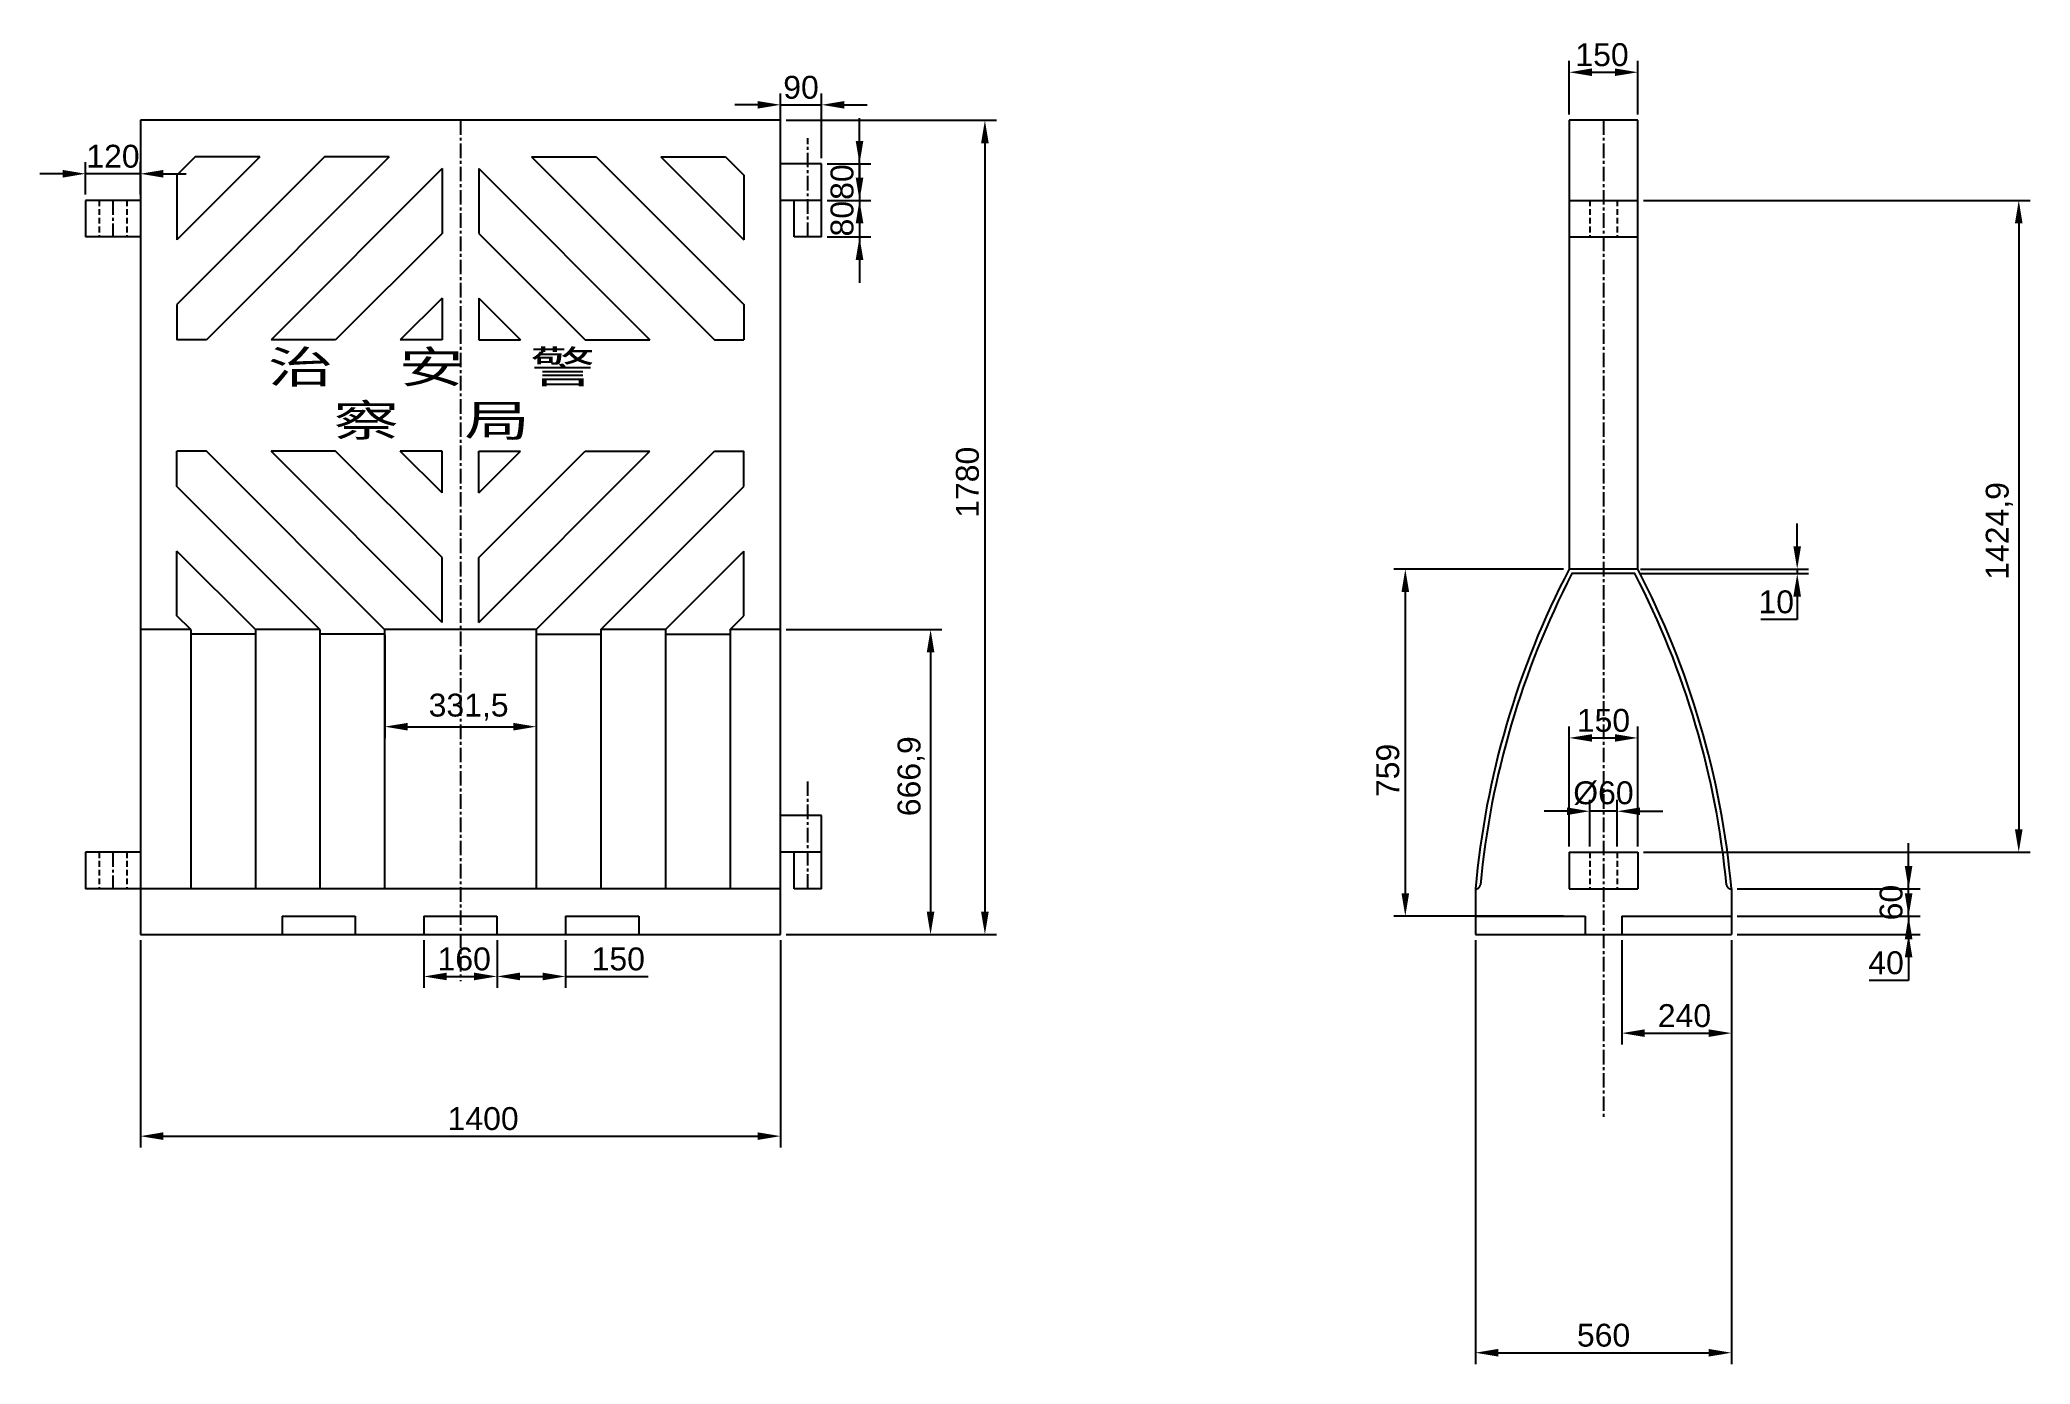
# Model space of a CAD drawing. Header units: millimetres. Extents: x 1037 to 5390, y 964 to 3859.
import ezdxf

# ---------------------------------------------------------------- set-up
doc = ezdxf.new("R2010")
doc.units = ezdxf.units.MM
doc.linetypes.add('CENTER', pattern=[50.8, 31.75, -6.35, 6.35, -6.35])
doc.linetypes.add('DASHED', pattern=[19.05, 12.7, -6.35])
for name, color, linetype in [('标注', 3, 'Continuous'), ('点画线', 2, 'CENTER'), ('虚线', 1, 'DASHED')]:
    doc.layers.add(name, color=color, linetype=linetype)
doc.styles.get("Standard").update_dxf_attribs({"font": 'arial.ttf'})
doc.dimstyles.new('自用', dxfattribs={"dimscale": 20, "dimtxt": 2.5, "dimasz": 2.5, "dimexe": 1.25, "dimexo": 0.625, "dimtad": 1, "dimtoh": 1, "dimdec": 1, "dimtxsty": 'Standard', "dimcen": 2.5, "dimadec": 0, "dimazin": 0, "dimtfac": 1, "dimtdec": 1, "dimtmove": 0, "dimatfit": 3, "dimfxl": 0, "dimarcsym": 0})

# ---------------------------------------------------------------- blocks, each defined once
blk = doc.blocks.new('*D4')
at = {"layer": 'Defpoints', "color": 0, "transparency": 16777216}
for p in [(4531.7, 3508.3), (4531.7, 2083.3), (5365.1, 2083.3)]:
    blk.add_point(p, dxfattribs=at)
at = {"layer": '标注', "color": 0, "lineweight": -2, "transparency": 16777216}
for p, q in [((4544.2, 3508.3), (5390.1, 3508.3)), ((5365.1, 3458.3), (5365.1, 2133.3)), ((4544.2, 2083.3), (5390.1, 2083.3))]:
    blk.add_line(p, q, dxfattribs=at)
at = {"layer": '标注', "color": 0, "transparency": 16777216}
for points in [[(5356.8, 3458.3), (5373.4, 3458.3), (5365.1, 3508.3)], [(5356.8, 2133.3), (5373.4, 2133.3), (5365.1, 2083.3)]]:
    blk.add_solid(points, dxfattribs=at)
at = {"layer": '标注', "color": 0, "transparency": 16777216, "insert": (5322.6, 2785.7), "char_height": 50, "attachment_point": 5, "rotation": 90}
blk.add_mtext('1424,9', dxfattribs=at)
blk = doc.blocks.new('*D6')
at = {"layer": 'Defpoints', "color": 0, "transparency": 16777216}
for p in [(4176.7, 1903.3), (4736.7, 1903.3), (4736.7, 989.3)]:
    blk.add_point(p, dxfattribs=at)
at = {"layer": '标注', "color": 0, "lineweight": -2, "transparency": 16777216}
for p, q in [((4176.7, 1890.8), (4176.7, 964.3)), ((4736.7, 1890.8), (4736.7, 964.3)), ((4226.7, 989.3), (4686.7, 989.3))]:
    blk.add_line(p, q, dxfattribs=at)
at = {"layer": '标注', "color": 0, "transparency": 16777216}
for points in [[(4226.7, 997.6), (4226.7, 980.9), (4176.7, 989.3)], [(4686.7, 997.6), (4686.7, 980.9), (4736.7, 989.3)]]:
    blk.add_solid(points, dxfattribs=at)
at = {"layer": '标注', "color": 0, "transparency": 16777216, "insert": (4457, 1027.3), "char_height": 50, "attachment_point": 5}
blk.add_mtext('560', dxfattribs=at)
blk = doc.blocks.new('*D9')
at = {"layer": 'Defpoints', "color": 0, "transparency": 16777216}
for p in [(4426.7, 2173), (4426.7, 2083.3), (4486.7, 2083.3)]:
    blk.add_point(p, dxfattribs=at)
at = {"layer": '标注', "color": 0, "lineweight": -2, "transparency": 16777216}
for p, q in [((4426.7, 2095.8), (4426.7, 2198)), ((4486.7, 2095.8), (4486.7, 2198)), ((4376.7, 2173), (4326.7, 2173)), ((4486.7, 2173), (4426.7, 2173)), ((4536.7, 2173), (4586.7, 2173))]:
    blk.add_line(p, q, dxfattribs=at)
at = {"layer": '标注', "color": 0, "transparency": 16777216}
for points in [[(4376.7, 2181.3), (4376.7, 2164.6), (4426.7, 2173)], [(4536.7, 2181.3), (4536.7, 2164.6), (4486.7, 2173)]]:
    blk.add_solid(points, dxfattribs=at)
at = {"layer": '标注', "color": 0, "transparency": 16777216, "insert": (4456.7, 2212.4), "char_height": 50, "attachment_point": 5}
blk.add_mtext('%%C60', dxfattribs=at)
blk = doc.blocks.new('*D10')
at = {"layer": 'Defpoints', "color": 0, "transparency": 16777216}
for p in [(4736.7, 1943.3), (5124.1, 1943.3), (4736.7, 1903.3)]:
    blk.add_point(p, dxfattribs=at)
at = {"layer": '标注', "color": 0, "lineweight": -2, "transparency": 16777216}
for p, q in [((5124.1, 1993.3), (5124.1, 2043.3)), ((4749.2, 1943.3), (5149.1, 1943.3)), ((5124.1, 1943.3), (5124.1, 1903.3)), ((4749.2, 1903.3), (5149.1, 1903.3)), ((5124.1, 1853.3), (5124.1, 1803.3)), ((5124.1, 1803.3), (5038.2, 1803.3))]:
    blk.add_line(p, q, dxfattribs=at)
at = {"layer": '标注', "color": 0, "transparency": 16777216}
for points in [[(5115.8, 1993.3), (5132.5, 1993.3), (5124.1, 1943.3)], [(5115.8, 1853.3), (5132.5, 1853.3), (5124.1, 1903.3)]]:
    blk.add_solid(points, dxfattribs=at)
at = {"layer": '标注', "color": 0, "transparency": 16777216, "insert": (5074.9, 1841.4), "char_height": 50, "attachment_point": 5}
blk.add_mtext('40', dxfattribs=at)
blk = doc.blocks.new('*D12')
at = {"layer": 'Defpoints', "color": 0, "transparency": 16777216}
for p in [(4736.7, 2003.3), (5124.1, 2003.3), (4736.7, 1943.3)]:
    blk.add_point(p, dxfattribs=at)
at = {"layer": '标注', "color": 0, "lineweight": -2, "transparency": 16777216}
for p, q in [((5124.1, 2053.3), (5124.1, 2103.3)), ((4749.2, 2003.3), (5149.1, 2003.3)), ((5124.1, 1943.3), (5124.1, 2003.3)), ((4749.2, 1943.3), (5149.1, 1943.3)), ((5124.1, 1893.3), (5124.1, 1843.3))]:
    blk.add_line(p, q, dxfattribs=at)
at = {"layer": '标注', "color": 0, "transparency": 16777216}
for points in [[(5115.8, 2053.3), (5132.5, 2053.3), (5124.1, 2003.3)], [(5115.8, 1893.3), (5132.5, 1893.3), (5124.1, 1943.3)]]:
    blk.add_solid(points, dxfattribs=at)
at = {"layer": '标注', "color": 0, "transparency": 16777216, "insert": (5086.1, 1973.3), "char_height": 50, "attachment_point": 5, "rotation": 90}
blk.add_mtext('60', dxfattribs=at)
blk = doc.blocks.new('*D13')
at = {"layer": 'Defpoints', "color": 0, "transparency": 16777216}
for p in [(4531.7, 2333.2), (4381.7, 2083.3), (4531.7, 2083.3)]:
    blk.add_point(p, dxfattribs=at)
at = {"layer": '标注', "color": 0, "lineweight": -2, "transparency": 16777216}
for p, q in [((4381.7, 2095.8), (4381.7, 2358.2)), ((4531.7, 2095.8), (4531.7, 2358.2)), ((4431.7, 2333.2), (4481.7, 2333.2))]:
    blk.add_line(p, q, dxfattribs=at)
at = {"layer": '标注', "color": 0, "transparency": 16777216}
for points in [[(4431.7, 2341.5), (4431.7, 2324.9), (4381.7, 2333.2)], [(4481.7, 2341.5), (4481.7, 2324.9), (4531.7, 2333.2)]]:
    blk.add_solid(points, dxfattribs=at)
at = {"layer": '标注', "color": 0, "transparency": 16777216, "insert": (4456.7, 2371.2), "char_height": 50, "attachment_point": 5}
blk.add_mtext('150', dxfattribs=at)
blk = doc.blocks.new('*D14')
at = {"layer": 'Defpoints', "color": 0, "transparency": 16777216}
for p in [(4496.7, 1903.3), (4736.7, 1903.3), (4736.7, 1687.9)]:
    blk.add_point(p, dxfattribs=at)
at = {"layer": '标注', "color": 0, "lineweight": -2, "transparency": 16777216}
for p, q in [((4496.7, 1890.8), (4496.7, 1662.9)), ((4736.7, 1890.8), (4736.7, 1662.9)), ((4546.7, 1687.9), (4686.7, 1687.9))]:
    blk.add_line(p, q, dxfattribs=at)
at = {"layer": '标注', "color": 0, "transparency": 16777216}
for points in [[(4546.7, 1696.2), (4546.7, 1679.6), (4496.7, 1687.9)], [(4686.7, 1696.2), (4686.7, 1679.6), (4736.7, 1687.9)]]:
    blk.add_solid(points, dxfattribs=at)
at = {"layer": '标注', "color": 0, "transparency": 16777216, "insert": (4633.9, 1725.9), "char_height": 50, "attachment_point": 5}
blk.add_mtext('240', dxfattribs=at)
blk = doc.blocks.new('*D15')
at = {"layer": 'Defpoints', "color": 0, "transparency": 16777216}
for p in [(4531.7, 3788.4), (4381.7, 3683.3), (4531.7, 3683.3)]:
    blk.add_point(p, dxfattribs=at)
at = {"layer": '标注', "color": 0, "lineweight": -2, "transparency": 16777216}
for p, q in [((4381.7, 3695.8), (4381.7, 3813.4)), ((4431.7, 3788.4), (4481.7, 3788.4)), ((4531.7, 3695.8), (4531.7, 3813.4))]:
    blk.add_line(p, q, dxfattribs=at)
at = {"layer": '标注', "color": 0, "transparency": 16777216}
for points in [[(4431.7, 3796.8), (4431.7, 3780.1), (4381.7, 3788.4)], [(4481.7, 3796.8), (4481.7, 3780.1), (4531.7, 3788.4)]]:
    blk.add_solid(points, dxfattribs=at)
at = {"layer": '标注', "color": 0, "transparency": 16777216, "insert": (4453.6, 3826.5), "char_height": 50, "attachment_point": 5}
blk.add_mtext('150', dxfattribs=at)
blk = doc.blocks.new('*D16')
at = {"layer": 'Defpoints', "color": 0, "transparency": 16777216}
for p in [(4381.7, 2702.3), (4023.3, 1943.3), (4381.7, 1943.3)]:
    blk.add_point(p, dxfattribs=at)
at = {"layer": '标注', "color": 0, "lineweight": -2, "transparency": 16777216}
for p, q in [((4369.2, 2702.3), (3998.3, 2702.3)), ((4023.3, 2652.3), (4023.3, 1993.3)), ((4369.2, 1943.3), (3998.3, 1943.3))]:
    blk.add_line(p, q, dxfattribs=at)
at = {"layer": '标注', "color": 0, "transparency": 16777216}
for points in [[(4015, 2652.3), (4031.6, 2652.3), (4023.3, 2702.3)], [(4015, 1993.3), (4031.6, 1993.3), (4023.3, 1943.3)]]:
    blk.add_solid(points, dxfattribs=at)
at = {"layer": '标注', "color": 0, "transparency": 16777216, "insert": (3985.3, 2262.2), "char_height": 50, "attachment_point": 5, "rotation": 90}
blk.add_mtext('759', dxfattribs=at)
blk = doc.blocks.new('*D17')
at = {"layer": 'Defpoints', "color": 0, "transparency": 16777216}
for p in [(4525.6, 2702.3), (4880.5, 2702.3), (4525.6, 2692.3)]:
    blk.add_point(p, dxfattribs=at)
at = {"layer": '标注', "color": 0, "lineweight": -2, "transparency": 16777216}
for p, q in [((4880.5, 2752.3), (4880.5, 2802.3)), ((4538.1, 2702.3), (4905.5, 2702.3)), ((4880.5, 2702.3), (4880.5, 2692.3)), ((4538.1, 2692.3), (4905.5, 2692.3)), ((4880.5, 2642.3), (4880.5, 2592.3)), ((4880.5, 2592.3), (4801.2, 2592.3))]:
    blk.add_line(p, q, dxfattribs=at)
at = {"layer": '标注', "color": 0, "transparency": 16777216}
for points in [[(4872.1, 2752.3), (4888.8, 2752.3), (4880.5, 2702.3)], [(4872.1, 2642.3), (4888.8, 2642.3), (4880.5, 2692.3)]]:
    blk.add_solid(points, dxfattribs=at)
at = {"layer": '标注', "color": 0, "transparency": 16777216, "insert": (4834.6, 2630.4), "char_height": 50, "attachment_point": 5}
blk.add_mtext('10', dxfattribs=at)
blk = doc.blocks.new('*D19')
at = {"layer": 'Defpoints', "color": 0, "transparency": 16777216}
for p in [(2746.6, 3508.3), (2746.6, 3428.3), (2829.5, 3428.3)]:
    blk.add_point(p, dxfattribs=at)
at = {"layer": '标注', "color": 0, "lineweight": -2, "transparency": 16777216}
for p, q in [((2829.5, 3558.3), (2829.5, 3608.3)), ((2759.1, 3508.3), (2854.5, 3508.3)), ((2829.5, 3508.3), (2829.5, 3428.3)), ((2759.1, 3428.3), (2854.5, 3428.3)), ((2829.5, 3378.3), (2829.5, 3328.3))]:
    blk.add_line(p, q, dxfattribs=at)
at = {"layer": '标注', "color": 0, "transparency": 16777216}
for points in [[(2821.2, 3558.3), (2837.9, 3558.3), (2829.5, 3508.3)], [(2821.2, 3378.3), (2837.9, 3378.3), (2829.5, 3428.3)]]:
    blk.add_solid(points, dxfattribs=at)
at = {"layer": '标注', "color": 0, "transparency": 16777216, "insert": (2791.5, 3468.3), "char_height": 50, "attachment_point": 5, "rotation": 90}
blk.add_mtext('80', dxfattribs=at)
blk = doc.blocks.new('*D20')
at = {"layer": 'Defpoints', "color": 0, "transparency": 16777216}
for p in [(2746.6, 3588.3), (2746.6, 3508.3), (2829.5, 3508.3)]:
    blk.add_point(p, dxfattribs=at)
at = {"layer": '标注', "color": 0, "lineweight": -2, "transparency": 16777216}
for p, q in [((2829.5, 3638.3), (2829.5, 3688.3)), ((2759.1, 3588.3), (2854.5, 3588.3)), ((2829.5, 3588.3), (2829.5, 3508.3)), ((2759.1, 3508.3), (2854.5, 3508.3)), ((2829.5, 3458.3), (2829.5, 3408.3))]:
    blk.add_line(p, q, dxfattribs=at)
at = {"layer": '标注', "color": 0, "transparency": 16777216}
for points in [[(2821.2, 3638.3), (2837.9, 3638.3), (2829.5, 3588.3)], [(2821.2, 3458.3), (2837.9, 3458.3), (2829.5, 3508.3)]]:
    blk.add_solid(points, dxfattribs=at)
at = {"layer": '标注', "color": 0, "transparency": 16777216, "insert": (2791.5, 3548.3), "char_height": 50, "attachment_point": 5, "rotation": 90}
blk.add_mtext('80', dxfattribs=at)
blk = doc.blocks.new('*D21')
at = {"layer": 'Defpoints', "color": 0, "transparency": 16777216}
for p in [(2746.6, 3717.2), (2656.6, 3588.3), (2746.6, 3588.3)]:
    blk.add_point(p, dxfattribs=at)
at = {"layer": '标注', "color": 0, "lineweight": -2, "transparency": 16777216}
for p, q in [((2606.6, 3717.2), (2556.6, 3717.2)), ((2656.6, 3600.8), (2656.6, 3742.2)), ((2656.6, 3717.2), (2746.6, 3717.2)), ((2746.6, 3600.8), (2746.6, 3742.2)), ((2796.6, 3717.2), (2846.6, 3717.2))]:
    blk.add_line(p, q, dxfattribs=at)
at = {"layer": '标注', "color": 0, "transparency": 16777216}
for points in [[(2606.6, 3725.5), (2606.6, 3708.9), (2656.6, 3717.2)], [(2796.6, 3725.5), (2796.6, 3708.9), (2746.6, 3717.2)]]:
    blk.add_solid(points, dxfattribs=at)
at = {"layer": '标注', "color": 0, "transparency": 16777216, "insert": (2701.6, 3755.2), "char_height": 50, "attachment_point": 5}
blk.add_mtext('90', dxfattribs=at)
blk = doc.blocks.new('*D22')
at = {"layer": 'Defpoints', "color": 0, "transparency": 16777216}
for p in [(1136.6, 3566.5), (1136.6, 3508.3), (1256.6, 3508.3)]:
    blk.add_point(p, dxfattribs=at)
at = {"layer": '标注', "color": 0, "lineweight": -2, "transparency": 16777216}
for p, q in [((1136.6, 3520.8), (1136.6, 3591.5)), ((1256.6, 3520.8), (1256.6, 3591.5)), ((1086.6, 3566.5), (1036.6, 3566.5)), ((1256.6, 3566.5), (1136.6, 3566.5)), ((1306.6, 3566.5), (1356.6, 3566.5))]:
    blk.add_line(p, q, dxfattribs=at)
at = {"layer": '标注', "color": 0, "transparency": 16777216}
for points in [[(1086.6, 3574.8), (1086.6, 3558.1), (1136.6, 3566.5)], [(1306.6, 3574.8), (1306.6, 3558.1), (1256.6, 3566.5)]]:
    blk.add_solid(points, dxfattribs=at)
at = {"layer": '标注', "color": 0, "transparency": 16777216, "insert": (1196.6, 3604.5), "char_height": 50, "attachment_point": 5}
blk.add_mtext('120', dxfattribs=at)
blk = doc.blocks.new('*D23')
at = {"layer": 'Defpoints', "color": 0, "transparency": 16777216}
for p in [(2656.6, 3683.3), (2656.6, 1903.3), (3103.8, 1903.3)]:
    blk.add_point(p, dxfattribs=at)
at = {"layer": '标注', "color": 0, "lineweight": -2, "transparency": 16777216}
for p, q in [((2669.1, 3683.3), (3128.8, 3683.3)), ((3103.8, 3633.3), (3103.8, 1953.3)), ((2669.1, 1903.3), (3128.8, 1903.3))]:
    blk.add_line(p, q, dxfattribs=at)
at = {"layer": '标注', "color": 0, "transparency": 16777216}
for points in [[(3095.4, 3633.3), (3112.1, 3633.3), (3103.8, 3683.3)], [(3095.4, 1953.3), (3112.1, 1953.3), (3103.8, 1903.3)]]:
    blk.add_solid(points, dxfattribs=at)
at = {"layer": '标注', "color": 0, "transparency": 16777216, "insert": (3065.8, 2892.1), "char_height": 50, "attachment_point": 5, "rotation": 90}
blk.add_mtext('1780', dxfattribs=at)
blk = doc.blocks.new('*D26')
at = {"layer": 'Defpoints', "color": 0, "transparency": 16777216}
for p in [(1876.6, 1903.3), (2036.6, 1903.3), (2036.6, 1811.8)]:
    blk.add_point(p, dxfattribs=at)
at = {"layer": '标注', "color": 0, "lineweight": -2, "transparency": 16777216}
for p, q in [((1876.6, 1890.8), (1876.6, 1786.8)), ((2036.6, 1890.8), (2036.6, 1786.8)), ((1926.6, 1811.8), (1986.6, 1811.8))]:
    blk.add_line(p, q, dxfattribs=at)
at = {"layer": '标注', "color": 0, "transparency": 16777216}
for points in [[(1926.6, 1820.1), (1926.6, 1803.5), (1876.6, 1811.8)], [(1986.6, 1820.1), (1986.6, 1803.5), (2036.6, 1811.8)]]:
    blk.add_solid(points, dxfattribs=at)
at = {"layer": '标注', "color": 0, "transparency": 16777216, "insert": (1964.9, 1849.8), "char_height": 50, "attachment_point": 5}
blk.add_mtext('160', dxfattribs=at)
blk = doc.blocks.new('*D27')
at = {"layer": 'Defpoints', "color": 0, "transparency": 16777216}
for p in [(2036.6, 1903.3), (2186.6, 1903.3), (2186.6, 1811.8)]:
    blk.add_point(p, dxfattribs=at)
at = {"layer": '标注', "color": 0, "lineweight": -2, "transparency": 16777216}
for p, q in [((2036.6, 1890.8), (2036.6, 1786.8)), ((2186.6, 1890.8), (2186.6, 1786.8)), ((2086.6, 1811.8), (2136.6, 1811.8)), ((2186.6, 1811.8), (2367.2, 1811.8))]:
    blk.add_line(p, q, dxfattribs=at)
at = {"layer": '标注', "color": 0, "transparency": 16777216}
for points in [[(2086.6, 1820.1), (2086.6, 1803.5), (2036.6, 1811.8)], [(2136.6, 1820.1), (2136.6, 1803.5), (2186.6, 1811.8)]]:
    blk.add_solid(points, dxfattribs=at)
at = {"layer": '标注', "color": 0, "transparency": 16777216, "insert": (2301.9, 1849.8), "char_height": 50, "attachment_point": 5}
blk.add_mtext('150', dxfattribs=at)
blk = doc.blocks.new('*D28')
at = {"layer": 'Defpoints', "color": 0, "transparency": 16777216}
for p in [(1256.6, 1903.3), (2656.6, 1903.3), (2656.6, 1462.7)]:
    blk.add_point(p, dxfattribs=at)
at = {"layer": '标注', "color": 0, "lineweight": -2, "transparency": 16777216}
for p, q in [((1256.6, 1890.8), (1256.6, 1437.7)), ((2656.6, 1890.8), (2656.6, 1437.7)), ((1306.6, 1462.7), (2606.6, 1462.7))]:
    blk.add_line(p, q, dxfattribs=at)
at = {"layer": '标注', "color": 0, "transparency": 16777216}
for points in [[(1306.6, 1471.1), (1306.6, 1454.4), (1256.6, 1462.7)], [(2606.6, 1471.1), (2606.6, 1454.4), (2656.6, 1462.7)]]:
    blk.add_solid(points, dxfattribs=at)
at = {"layer": '标注', "color": 0, "transparency": 16777216, "insert": (2006.3, 1500.8), "char_height": 50, "attachment_point": 5}
blk.add_mtext('1400', dxfattribs=at)
blk = doc.blocks.new('*D29')
at = {"layer": 'Defpoints', "color": 0, "transparency": 16777216}
for p in [(2656.6, 2570.2), (2656.6, 1903.3), (2984.9, 1903.3)]:
    blk.add_point(p, dxfattribs=at)
at = {"layer": '标注', "color": 0, "lineweight": -2, "transparency": 16777216}
for p, q in [((2669.1, 2570.2), (3009.9, 2570.2)), ((2984.9, 2520.2), (2984.9, 1953.3)), ((2669.1, 1903.3), (3009.9, 1903.3))]:
    blk.add_line(p, q, dxfattribs=at)
at = {"layer": '标注', "color": 0, "transparency": 16777216}
for points in [[(2976.6, 2520.2), (2993.3, 2520.2), (2984.9, 2570.2)], [(2976.6, 1953.3), (2993.3, 1953.3), (2984.9, 1903.3)]]:
    blk.add_solid(points, dxfattribs=at)
at = {"layer": '标注', "color": 0, "transparency": 16777216, "insert": (2942.4, 2249.5), "char_height": 50, "attachment_point": 5, "rotation": 90}
blk.add_mtext('666,9', dxfattribs=at)
blk = doc.blocks.new('*D30')
at = {"layer": 'Defpoints', "color": 0, "transparency": 16777216}
for p in [(1790.9, 2570.2), (2122.3, 2570.2), (2122.3, 2357.8)]:
    blk.add_point(p, dxfattribs=at)
at = {"layer": '标注', "color": 0, "lineweight": -2, "transparency": 16777216}
for p, q in [((1790.9, 2557.7), (1790.9, 2332.8)), ((2122.3, 2557.7), (2122.3, 2332.8)), ((1840.9, 2357.8), (2072.3, 2357.8))]:
    blk.add_line(p, q, dxfattribs=at)
at = {"layer": '标注', "color": 0, "transparency": 16777216}
for points in [[(1840.9, 2366.1), (1840.9, 2349.5), (1790.9, 2357.8)], [(2072.3, 2366.1), (2072.3, 2349.5), (2122.3, 2357.8)]]:
    blk.add_solid(points, dxfattribs=at)
at = {"layer": '标注', "color": 0, "transparency": 16777216, "insert": (1974.5, 2400.3), "char_height": 50, "attachment_point": 5}
blk.add_mtext('331,5', dxfattribs=at)

msp = doc.modelspace()

# ---------------------------------------------------------------- linework, layer by layer
for p, q in [((2656.59, 3683.32), (1256.59, 3683.32)), ((1256.59, 3683.32), (1256.59, 1903.32)), ((2656.59, 1903.32), (2656.59, 3683.32)), ((4531.65, 3683.32), (4381.65, 3683.32)), ((4381.65, 3683.32), (4381.65, 2702.32)), ((4531.65, 2702.32), (4531.65, 3683.32)), ((1376.59, 3603.32), (1336.59, 3563.32)), ((1518.02, 3603.32), (1336.59, 3421.9)), ((1659.44, 3603.32), (1336.59, 3280.48)), ((1518.02, 3603.32), (1376.59, 3603.32)), ((1800.86, 3603.32), (1400.86, 3203.32)), ((1916.59, 3577.64), (1542.28, 3203.32)), ((1800.86, 3603.32), (1659.44, 3603.32)), ((1916.59, 3577.64), (1916.59, 3436.22)), ((1996.59, 3577.64), (2370.91, 3203.32)), ((1996.59, 3577.64), (1996.59, 3436.22)), ((2112.33, 3603.32), (2253.75, 3603.32)), ((2112.33, 3603.32), (2512.33, 3203.32)), ((2253.75, 3603.32), (2576.59, 3280.48)), ((2395.17, 3603.32), (2536.59, 3603.32)), ((2395.17, 3603.32), (2576.59, 3421.9)), ((2536.59, 3603.32), (2576.59, 3563.32)), ((2746.59, 3588.26), (2656.59, 3588.26)), ((2746.59, 3428.26), (2746.59, 3588.26)), ((1336.59, 3563.32), (1336.59, 3421.9)), ((2576.59, 3563.32), (2576.59, 3421.9)), ((1136.59, 3508.26), (1136.59, 3428.26)), ((1256.59, 3508.26), (1136.59, 3508.26)), ((2746.59, 3508.26), (2656.59, 3508.26)), ((2686.59, 3428.26), (2686.59, 3508.26)), ((4381.65, 3508.26), (4531.65, 3508.26)), ((1256.59, 3428.26), (1136.59, 3428.26)), ((1916.59, 3436.22), (1683.7, 3203.32)), ((1996.59, 3436.22), (2229.49, 3203.32)), ((2746.59, 3428.26), (2686.59, 3428.26)), ((4381.65, 3428.26), (4531.65, 3428.26)), ((1336.59, 3280.48), (1336.59, 3203.32)), ((1916.59, 3294.79), (1825.12, 3203.32)), ((1916.59, 3294.79), (1916.59, 3203.32)), ((1996.59, 3294.79), (2088.07, 3203.32)), ((1996.59, 3294.79), (1996.59, 3203.32)), ((2576.59, 3280.48), (2576.59, 3203.32)), ((1400.86, 3203.32), (1336.59, 3203.32)), ((1683.7, 3203.32), (1542.28, 3203.32)), ((1916.59, 3203.32), (1825.12, 3203.32)), ((1996.59, 3203.32), (2088.07, 3203.32)), ((2229.49, 3203.32), (2370.91, 3203.32)), ((2512.33, 3203.32), (2576.59, 3203.32)), ((1400.86, 2960.19), (1336.59, 2960.19)), ((1336.59, 2883.03), (1336.59, 2960.19)), ((1790.86, 2570.19), (1400.86, 2960.19)), ((1683.7, 2960.19), (1542.28, 2960.19)), ((1916.59, 2585.88), (1542.28, 2960.19)), ((1916.59, 2727.3), (1683.7, 2960.19)), ((1916.59, 2960.19), (1825.12, 2960.19)), ((1916.59, 2868.72), (1825.12, 2960.19)), ((1916.59, 2868.72), (1916.59, 2960.19)), ((1996.59, 2960.19), (2088.07, 2960.19)), ((1996.59, 2585.88), (2370.91, 2960.19)), ((1996.59, 2727.3), (2229.49, 2960.19)), ((1996.59, 2868.72), (2088.07, 2960.19)), ((1996.59, 2868.72), (1996.59, 2960.19)), ((2122.33, 2570.19), (2512.33, 2960.19)), ((2229.49, 2960.19), (2370.91, 2960.19)), ((2512.33, 2960.19), (2576.59, 2960.19)), ((2576.59, 2883.03), (2576.59, 2960.19)), ((1649.44, 2570.19), (1336.59, 2883.03)), ((2263.75, 2570.19), (2576.59, 2883.03)), ((1336.59, 2600.19), (1336.59, 2741.61)), ((1508.02, 2570.19), (1336.59, 2741.61)), ((1916.59, 2585.88), (1916.59, 2727.3)), ((1996.59, 2585.88), (1996.59, 2727.3)), ((2405.17, 2570.19), (2576.59, 2741.61)), ((2576.59, 2600.19), (2576.59, 2741.61)), ((1366.59, 2570.19), (1256.59, 2570.19)), ((1366.59, 2570.19), (1336.59, 2600.19)), ((1366.59, 2570.19), (1366.59, 2003.37)), ((1508.02, 2570.19), (1508.02, 2003.37)), ((1649.44, 2570.19), (1508.02, 2570.19)), ((1649.44, 2570.19), (1649.44, 2003.37)), ((1790.86, 2570.19), (1790.86, 2003.37)), ((2122.33, 2570.19), (1790.86, 2570.19)), ((2122.33, 2570.19), (2122.33, 2003.37)), ((2263.75, 2570.19), (2263.75, 2003.37)), ((2405.17, 2570.19), (2263.75, 2570.19)), ((2405.17, 2570.19), (2405.17, 2003.37)), ((2546.59, 2570.19), (2576.59, 2600.19)), ((2656.59, 2570.19), (2546.59, 2570.19)), ((2546.59, 2570.19), (2546.59, 2003.37)), ((1508.02, 2560.19), (1366.59, 2560.19)), ((1790.86, 2560.19), (1649.44, 2560.19)), ((2122.33, 2560.19), (2263.75, 2560.19)), ((2405.17, 2560.19), (2546.59, 2560.19)), ((2746.59, 2163.32), (2656.59, 2163.32)), ((2746.59, 2003.32), (2746.59, 2163.32)), ((1136.59, 2083.32), (1136.59, 2003.32)), ((1256.59, 2083.32), (1136.59, 2083.32)), ((2746.59, 2083.32), (2656.59, 2083.32)), ((2746.59, 2083.32), (2656.59, 2083.32)), ((2686.59, 2003.32), (2686.59, 2083.32)), ((4381.65, 2083.32), (4531.65, 2083.32)), ((4381.65, 2083.32), (4381.65, 2003.32)), ((4531.65, 2083.32), (4531.65, 2003.32)), ((1256.59, 2003.32), (1136.59, 2003.32)), ((2656.59, 2003.37), (1256.59, 2003.37)), ((2746.59, 2003.32), (2686.59, 2003.32)), ((4176.65, 2003.32), (4176.65, 1903.32)), ((4381.65, 2003.32), (4531.65, 2003.32)), ((4736.65, 2003.32), (4736.65, 1903.32)), ((1566.59, 1943.32), (1566.59, 1903.32)), ((1566.59, 1943.32), (1726.59, 1943.32)), ((1726.59, 1943.32), (1726.59, 1903.32)), ((1876.59, 1943.32), (1876.59, 1903.32)), ((1876.59, 1943.32), (2036.59, 1943.32)), ((2036.59, 1943.32), (2036.59, 1903.32)), ((2186.59, 1943.32), (2186.59, 1903.32)), ((2186.59, 1943.32), (2346.59, 1943.32)), ((2346.59, 1943.32), (2346.59, 1903.32)), ((4176.65, 1943.32), (4416.65, 1943.32)), ((4416.65, 1943.32), (4416.65, 1903.32)), ((4496.65, 1943.32), (4736.65, 1943.32)), ((4496.65, 1943.32), (4496.65, 1903.32)), ((1256.59, 1903.32), (2656.59, 1903.32)), ((4176.65, 1903.32), (4736.65, 1903.32))]:
    msp.add_line(p, q)
for points in [[(4736.65, 2003.32, 0.0982231), (4531.65, 2702.32), (4381.65, 2702.32, 0.0982231), (4176.65, 2003.32)], [(4725.78, 2012.38, 0.0960485), (4525.58, 2692.32), (4387.73, 2692.32, 0.0960485), (4187.53, 2012.38, 0.0960485)]]:
    msp.add_lwpolyline(points, format="xyb")
at = {"layer": '点画线'}
for p, q in [((1956.59, 3683.32), (1956.59, 1801.24)), ((4456.65, 3683.32), (4456.65, 1499.96)), ((2716.59, 3428.26), (2716.59, 3644.26)), ((1196.59, 3508.26), (1196.59, 3428.26)), ((2716.59, 2003.32), (2716.59, 2243.99)), ((1196.59, 2083.32), (1196.59, 2003.32))]:
    msp.add_line(p, q, dxfattribs=at)
for centre, start, end in [((4177.58, 2013.32), 264.69815, 354.56702), ((4735.73, 2013.32), 185.43298, 275.30185)]:
    msp.add_arc(centre, 10, start, end, dxfattribs=at)
at = {"layer": '虚线'}
for p, q in [((1166.59, 3508.26), (1166.59, 3428.26)), ((1226.59, 3508.26), (1226.59, 3428.26)), ((4426.65, 3508.26), (4426.65, 3428.26)), ((4486.65, 3508.26), (4486.65, 3428.26)), ((1166.59, 2083.32), (1166.59, 2003.32)), ((1226.59, 2083.32), (1226.59, 2003.32)), ((2746.59, 2003.32), (2746.59, 2083.32)), ((4426.65, 2083.32), (4426.65, 2003.32)), ((4486.65, 2083.32), (4486.65, 2003.32))]:
    msp.add_line(p, q, dxfattribs=at)

# ---------------------------------------------------------------- texts
at = {"insert": (1965.16, 3081.93), "char_height": 70, "attachment_point": 5}
msp.add_mtext_dynamic_manual_height_columns('\\pt910,980;{\\fSimSun|b1|i0|c134|p2;\\W1.5;\\T2;治安警察局}', width=1102.7112, gutter_width=12.5, heights=[0], dxfattribs=at)

# ---------------------------------------------------------------- dimensions: what is measured, and where the dimension line sits
at = {"layer": '标注'}
for base, p1, p2, picture, middle in [((4531.65, 3788.42), (4381.65, 3683.32), (4531.65, 3683.32), '*D15', (4453.58, 3788.42)), ((2746.59, 3717.2), (2656.59, 3588.26), (2746.59, 3588.26), '*D21', (2701.59, 3717.2)), ((1136.59, 3566.47), (1256.59, 3508.26), (1136.59, 3508.26), '*D22', (1196.59, 3566.47)), ((2122.33, 2357.79), (1790.86, 2570.19), (2122.33, 2570.19), '*D30', (1974.46, 2357.79)), ((4531.65, 2333.2), (4381.65, 2083.32), (4531.65, 2083.32), '*D13', (4456.65, 2333.2)), ((2656.59, 1462.75), (1256.59, 1903.32), (2656.59, 1903.32), '*D28', (2006.27, 1462.75)), ((2036.59, 1811.82), (1876.59, 1903.32), (2036.59, 1903.32), '*D26', (1964.9, 1811.82)), ((2186.59, 1811.82), (2036.59, 1903.32), (2186.59, 1903.32), '*D27', (2301.89, 1811.82)), ((4736.65, 989.26), (4176.65, 1903.32), (4736.65, 1903.32), '*D6', (4457.04, 989.26)), ((4736.65, 1687.9), (4496.65, 1903.32), (4736.65, 1903.32), '*D14', (4633.88, 1687.9))]:
    dim = msp.add_linear_dim(base=base, p1=p1, p2=p2, dimstyle='自用', dxfattribs=at)
    dim.commit()
    dim.dimension.update_dxf_attribs({"geometry": picture, "text_midpoint": middle, "dimtype": 160})
for base, p1, p2, picture, middle in [((3103.78, 1903.32), (2656.59, 3683.32), (2656.59, 1903.32), '*D23', (3103.78, 2892.13)), ((2829.53, 3508.26), (2746.59, 3588.26), (2746.59, 3508.26), '*D20', (2829.53, 3548.26)), ((2829.53, 3428.26), (2746.59, 3508.26), (2746.59, 3428.26), '*D19', (2829.53, 3468.26)), ((5365.1, 2083.32), (4531.65, 3508.26), (4531.65, 2083.32), '*D4', (5365.1, 2785.71)), ((4880.47, 2702.32), (4525.58, 2692.32), (4525.58, 2702.32), '*D17', (4834.6, 2592.32)), ((4023.3, 1943.32), (4381.65, 2702.32), (4381.65, 1943.32), '*D16', (4023.3, 2262.17)), ((2984.95, 1903.32), (2656.59, 2570.19), (2656.59, 1903.32), '*D29', (2984.95, 2249.49)), ((5124.15, 2003.32), (4736.65, 1943.32), (4736.65, 2003.32), '*D12', (5124.15, 1973.32)), ((5124.15, 1943.32), (4736.65, 1903.32), (4736.65, 1943.32), '*D10', (5074.91, 1803.32))]:
    dim = msp.add_linear_dim(base=base, p1=p1, p2=p2, angle=90, dimstyle='自用', dxfattribs=at)
    dim.commit()
    dim.dimension.update_dxf_attribs({"geometry": picture, "text_midpoint": middle, "dimtype": 160})
dim = msp.add_linear_dim(base=(4426.65, 2172.97), p1=(4486.65, 2083.32), p2=(4426.65, 2083.32), text='%%C<>', dimstyle='自用', dxfattribs=at)
dim.commit()
dim.dimension.update_dxf_attribs({"geometry": '*D9', "text_midpoint": (4456.65, 2172.97), "dimtype": 160})

doc.saveas('drawing.dxf')
